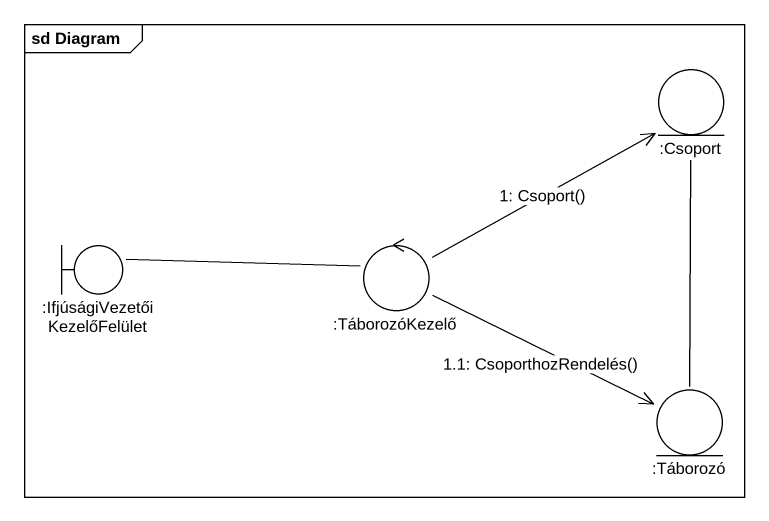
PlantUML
@startuml
mainframe sd Diagram
entity ":Csoport" as Csoport
boundary ":IfjúságiVezetőiKezelőFelület" as IfjúságiVezetőiKezelőFelület
control ":TáborozóKezelő" as TáborozóKezelő
entity ":Táborozó" as Táborozó
IfjúságiVezetőiKezelőFelület -right- TáborozóKezelő
Táborozó -up- Csoport
TáborozóKezelő -right-> Csoport : 1: Csoport()
TáborozóKezelő -right-> Táborozó : 1.1: CsoporthozRendelés()
@enduml
